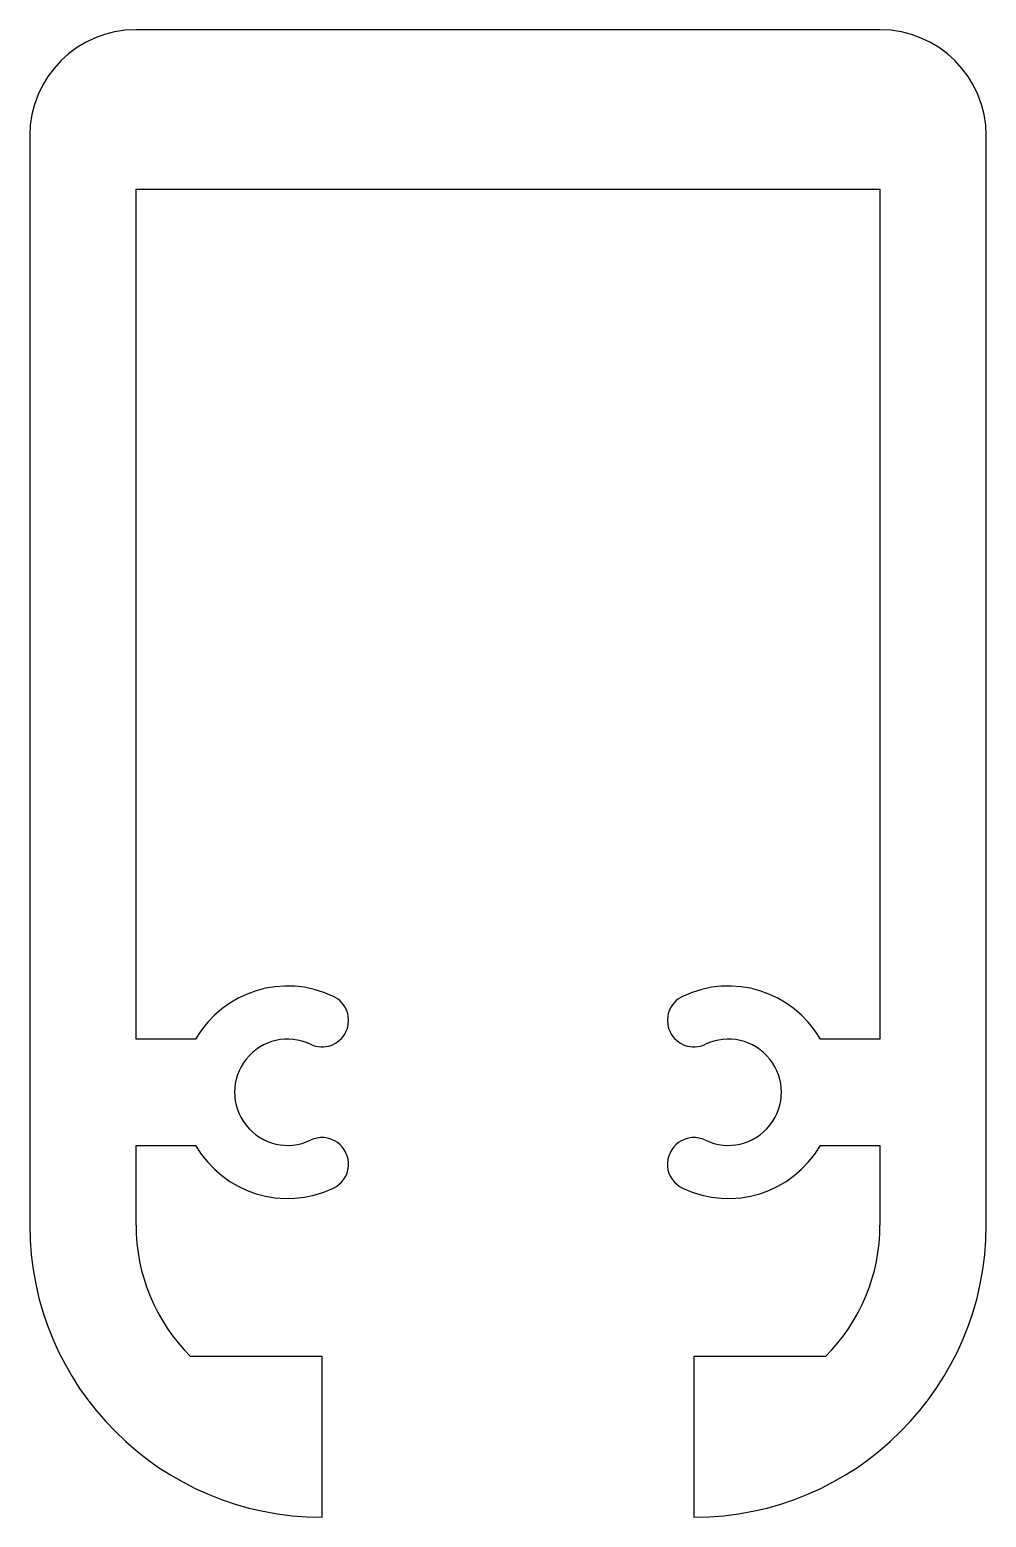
# Model space of a CAD drawing. Extents: x -13.6 to 15, y 2.4 to 46.8.
import ezdxf

# ---------------------------------------------------------------- set-up
doc = ezdxf.new("R2010")
doc.units = 0
doc.layers.get('0').update_dxf_attribs({"linetype": 'CONTINUOUS'})

msp = doc.modelspace()

# ---------------------------------------------------------------- linework, layer by layer
at = {"color": 7}
for p, q in [((0.717, 46.804), (-10.396, 46.804)), ((11.829, 46.804), (0.717, 46.804)), ((-13.571, 43.629), (-13.571, 11.085)), ((15.004, 11.085), (15.004, 43.629)), ((-10.396, 16.641), (-10.396, 42.041)), ((-10.396, 42.041), (0.717, 42.041)), ((0.717, 42.041), (11.829, 42.041)), ((11.829, 42.041), (11.829, 16.641)), ((-8.615, 16.641), (-10.396, 16.641)), ((11.829, 16.641), (10.049, 16.641)), ((-10.396, 11.085), (-10.396, 13.466)), ((-10.396, 13.466), (-8.615, 13.466)), ((10.049, 13.466), (11.829, 13.466)), ((11.829, 13.466), (11.829, 11.085)), ((-4.84, 7.156), (-8.768, 7.156)), ((-4.84, 2.354), (-4.84, 7.156)), ((10.202, 7.156), (6.273, 7.156)), ((6.273, 7.156), (6.273, 2.354))]:
    msp.add_line(p, q, dxfattribs=at)
for centre, radius, start, end in [((-10.396, 43.629), 3.175, 90, 180), ((11.829, 43.629), 3.175, 360, 90), ((-5.866, 15.054), 3.175, 64.4712, 150), ((7.299, 15.054), 3.175, 30, 115.5288), ((-4.84, 17.202), 0.794, 244.4712, 64.4712), ((6.273, 17.202), 0.794, 115.5288, 295.5288), ((-5.866, 15.054), 1.588, 64.4712, 295.5288), ((7.299, 15.054), 1.588, 244.4712, 115.5288), ((-5.866, 15.054), 3.175, 210, 295.5288), ((-4.84, 12.905), 0.794, 295.5288, 115.5288), ((6.273, 12.905), 0.794, 64.4712, 244.4712), ((7.299, 15.054), 3.175, 244.4712, 330), ((-4.84, 11.085), 8.731, 180, 270), ((-4.84, 11.085), 5.556, 180, 225), ((6.273, 11.085), 8.731, 270, 0), ((6.273, 11.085), 5.556, 315, 360)]:
    msp.add_arc(centre, radius, start, end, dxfattribs=at)

doc.saveas('drawing.dxf')
